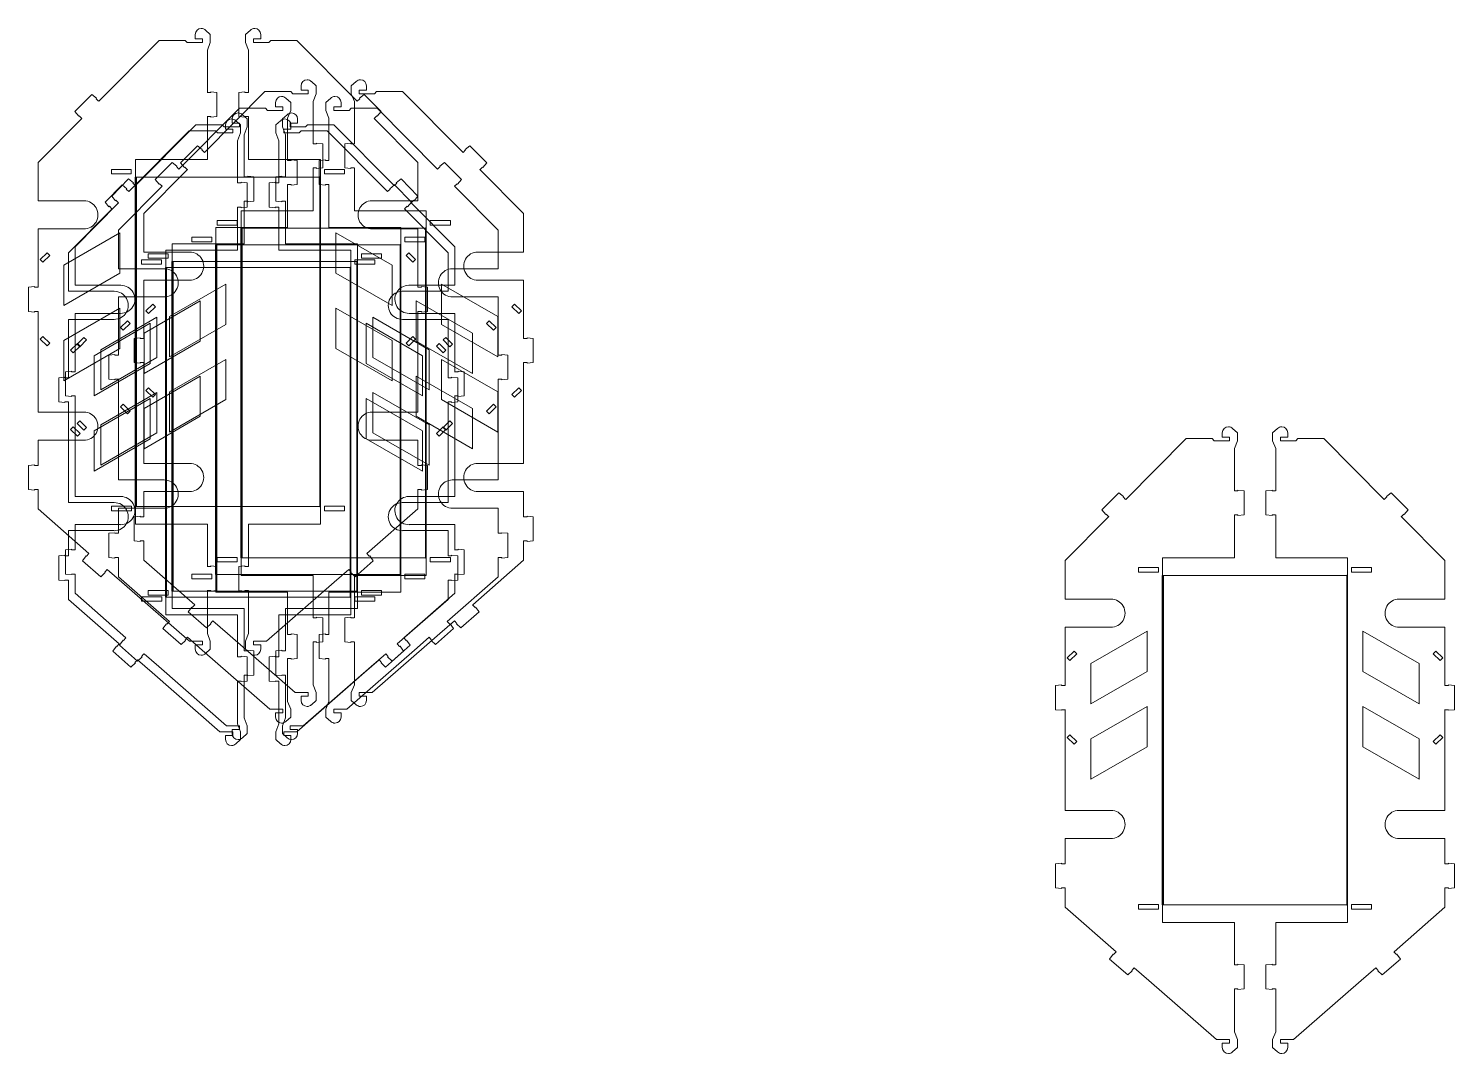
# Model space of a CAD drawing. Header units: inches. Extents: x 6 to 1484, y 9 to 192.
# Drawn here: x 1469.87 to 1483.83, y 182.36 to 192.38 of the extents above.
import ezdxf

# ---------------------------------------------------------------- set-up
doc = ezdxf.new("R2010")
doc.units = ezdxf.units.IN
doc.header["$MEASUREMENT"] = 0
doc.layers.add('Flexures', color=1, linetype='Continuous')
doc.layers.add('Outlines', color=250, linetype='Continuous', lineweight=5)

# ---------------------------------------------------------------- blocks, each defined once
blk = doc.blocks.new('Tabs')
at = {"layer": 'Outlines'}
for p, q in [((-2.4, 3), (-1.5, 3)), ((-1.5, 3), (-1.5, 3.15)), ((-1.5, 3.15), (0, 3)), ((0, 3), (0, -3)), ((-2.4, -3), (-1.5, -3)), ((-1.5, -3), (-1.5, -3.15)), ((-1.5, -3.15), (0, -3))]:
    blk.add_line(p, q, dxfattribs=at)
blk = doc.blocks.new('*U12')
at = {"layer": 'Outlines'}
for p, q in [((-2.4, 3), (-1.5, 3)), ((-1.5, 3), (-1.5, 3.15)), ((-1.5, 3.15), (0, 3)), ((0, 3), (0, -3)), ((-2.4, -3), (-1.5, -3)), ((-1.5, -3), (-1.5, -3.15)), ((-1.5, -3.15), (0, -3))]:
    blk.add_line(p, q, dxfattribs=at)
blk = doc.blocks.new('Shorter Base')
at = {"layer": 'Flexures'}
for points in [[(1456.011, 174.669), (1456.017, 174.669), (1456.017, 171.445), (1456.011, 171.445)], [(1457.822, 174.669), (1457.816, 174.669), (1457.816, 171.445), (1457.822, 171.445)]]:
    blk.add_lwpolyline(points, close=True, dxfattribs=at)
at = {"layer": 'Outlines'}
for p, q in [((1456.744, 176.063), (1456.698, 176.105)), ((1457.089, 176.063), (1457.136, 176.105)), ((1456.498, 176.006), (1456.242, 176.006)), ((1456.518, 175.986), (1456.498, 176.006)), ((1456.518, 175.986), (1456.597, 175.986)), ((1456.518, 175.986), (1456.597, 175.986)), ((1456.518, 175.986), (1456.518, 175.986)), ((1456.597, 176.021), (1456.597, 176.063)), ((1456.597, 176.021), (1456.597, 176.063)), ((1456.668, 176.021), (1456.597, 176.021)), ((1456.668, 176.021), (1456.597, 176.021)), ((1456.597, 175.986), (1456.668, 175.986)), ((1456.597, 175.986), (1456.668, 175.986)), ((1456.668, 175.986), (1456.668, 176.021)), ((1456.668, 175.986), (1456.668, 176.021)), ((1456.744, 175.986), (1456.715, 175.909)), ((1456.744, 175.986), (1456.744, 176.063)), ((1457.089, 175.986), (1457.089, 176.063)), ((1457.089, 175.986), (1457.119, 175.909)), ((1457.166, 176.021), (1457.237, 176.021)), ((1457.166, 175.986), (1457.166, 176.021)), ((1457.166, 176.021), (1457.237, 176.021)), ((1457.166, 175.986), (1457.166, 176.021)), ((1457.237, 175.986), (1457.166, 175.986)), ((1457.237, 175.986), (1457.166, 175.986)), ((1457.237, 176.021), (1457.237, 176.063)), ((1457.237, 176.021), (1457.237, 176.063)), ((1457.316, 175.986), (1457.237, 175.986)), ((1457.316, 175.986), (1457.237, 175.986)), ((1457.316, 175.986), (1457.335, 176.006)), ((1457.316, 175.986), (1457.316, 175.986)), ((1457.335, 176.006), (1457.591, 176.006)), ((1456.715, 175.496), (1456.715, 175.909)), ((1457.119, 175.496), (1457.119, 175.909)), ((1456.715, 174.84), (1456.715, 175.26)), ((1457.119, 174.84), (1457.119, 175.26)), ((1455.06, 174.134), (1455.06, 173.689)), ((1458.774, 174.134), (1458.774, 173.689)), ((1455.311, 173.806), (1455.311, 173.412)), ((1455.311, 173.412), (1455.86, 173.729)), ((1458.523, 173.412), (1457.973, 173.729)), ((1458.523, 173.806), (1458.523, 173.412)), ((1455.06, 173.256), (1455.06, 172.585)), ((1458.774, 173.256), (1458.774, 172.585)), ((1455.311, 173.07), (1455.311, 172.676)), ((1458.523, 173.07), (1458.523, 172.676)), ((1455.311, 172.676), (1455.86, 172.993)), ((1458.523, 172.676), (1457.973, 172.993)), ((1455.06, 171.994), (1455.06, 171.848)), ((1458.774, 171.994), (1458.774, 171.848)), ((1455.06, 171.612), (1455.06, 171.455)), ((1458.774, 171.612), (1458.774, 171.455)), ((1455.06, 171.423), (1455.557, 170.987)), ((1458.774, 171.423), (1458.277, 170.987)), ((1456.715, 170.86), (1456.715, 171.273)), ((1457.119, 170.86), (1457.119, 171.273)), ((1455.735, 170.831), (1455.878, 170.706)), ((1458.099, 170.831), (1457.956, 170.706)), ((1456.715, 170.205), (1456.715, 170.624)), ((1457.119, 170.205), (1457.119, 170.624)), ((1456.538, 170.128), (1456.668, 170.128)), ((1456.538, 170.128), (1456.668, 170.128)), ((1456.668, 170.092), (1456.597, 170.092)), ((1456.597, 170.092), (1456.597, 170.051)), ((1456.668, 170.092), (1456.597, 170.092)), ((1456.597, 170.092), (1456.597, 170.051)), ((1456.668, 170.128), (1456.668, 170.092)), ((1456.668, 170.128), (1456.668, 170.092)), ((1456.744, 170.128), (1456.715, 170.205)), ((1456.744, 170.128), (1456.744, 170.051)), ((1457.089, 170.128), (1457.119, 170.205)), ((1457.089, 170.128), (1457.089, 170.051)), ((1457.296, 170.128), (1457.166, 170.128)), ((1457.166, 170.128), (1457.166, 170.092)), ((1457.296, 170.128), (1457.166, 170.128)), ((1457.166, 170.128), (1457.166, 170.092)), ((1457.166, 170.092), (1457.237, 170.092)), ((1457.166, 170.092), (1457.237, 170.092)), ((1457.237, 170.092), (1457.237, 170.051)), ((1457.237, 170.092), (1457.237, 170.051)), ((1456.744, 170.051), (1456.698, 170.009)), ((1457.089, 170.051), (1457.136, 170.009))]:
    blk.add_line(p, q, dxfattribs=at)
at = {"layer": 'Outlines', "lineweight": 0}
for p, q in [((1456.242, 176.006), (1455.652, 175.411)), ((1457.591, 176.006), (1458.182, 175.411)), ((1455.486, 175.243), (1455.06, 174.813)), ((1458.348, 175.243), (1458.774, 174.813)), ((1456.011, 174.84), (1456.011, 174.669)), ((1456.715, 174.84), (1456.011, 174.84)), ((1457.119, 174.84), (1457.822, 174.84)), ((1457.822, 174.84), (1457.822, 174.669)), ((1455.06, 174.813), (1455.06, 174.437)), ((1458.774, 174.813), (1458.774, 174.437)), ((1456.011, 174.669), (1457.822, 174.669)), ((1455.311, 173.806), (1455.86, 174.123)), ((1455.86, 174.123), (1455.86, 173.729)), ((1458.523, 173.806), (1457.973, 174.123)), ((1457.973, 174.123), (1457.973, 173.729)), ((1455.311, 173.07), (1455.86, 173.387)), ((1455.86, 173.387), (1455.86, 172.993)), ((1458.523, 173.07), (1457.973, 173.387)), ((1457.973, 173.387), (1457.973, 172.993)), ((1455.06, 171.455), (1455.06, 171.423)), ((1456.011, 171.445), (1456.011, 171.273)), ((1456.011, 171.445), (1457.822, 171.445)), ((1457.822, 171.445), (1457.822, 171.273)), ((1458.774, 171.455), (1458.774, 171.423)), ((1456.715, 171.273), (1456.011, 171.273)), ((1457.119, 171.273), (1457.822, 171.273)), ((1455.878, 170.706), (1456.541, 170.128)), ((1457.956, 170.706), (1457.293, 170.128))]:
    blk.add_line(p, q, dxfattribs=at)
for points in [[(1455.776, 174.744), (1455.971, 174.744), (1455.971, 174.7), (1455.776, 174.7)], [(1458.058, 174.744), (1457.862, 174.744), (1457.862, 174.7), (1458.058, 174.7)], [(1455.776, 171.449), (1455.972, 171.449), (1455.972, 171.405), (1455.776, 171.405)], [(1458.058, 171.449), (1457.862, 171.449), (1457.862, 171.405), (1458.058, 171.405)]]:
    blk.add_lwpolyline(points, close=True, dxfattribs=at)
at = {"layer": 'Outlines'}
for points in [[(1455.508, 174.437), (1455.06, 174.437)], [(1458.326, 174.437), (1458.774, 174.437)], [(1455.06, 173.591), (1455.06, 174.161)], [(1455.505, 174.161), (1455.06, 174.161)], [(1458.328, 174.161), (1458.774, 174.161)], [(1458.774, 173.591), (1458.774, 174.161)], [(1455.06, 173.689), (1455.06, 173.591)], [(1458.774, 173.689), (1458.774, 173.591)], [(1455.06, 173.355), (1455.06, 173.256)], [(1455.06, 172.585), (1455.06, 173.355)], [(1458.774, 173.355), (1458.774, 173.256)], [(1458.774, 172.585), (1458.774, 173.355)], [(1455.06, 172.585), (1455.06, 172.37)], [(1458.774, 172.585), (1458.774, 172.37)], [(1455.508, 172.37), (1455.06, 172.37)], [(1458.326, 172.37), (1458.774, 172.37)], [(1455.505, 172.095), (1455.06, 172.095)], [(1455.06, 172.095), (1455.06, 171.994)], [(1458.328, 172.095), (1458.774, 172.095)], [(1458.774, 172.095), (1458.774, 171.994)], [(1455.06, 171.848), (1455.06, 171.994)], [(1458.774, 171.848), (1458.774, 171.994)], [(1455.06, 171.455), (1455.06, 171.612)], [(1458.774, 171.455), (1458.774, 171.612)]]:
    blk.add_lwpolyline(points, dxfattribs=at)
for points in [[(1455.106, 173.835), (1455.08, 173.861), (1455.147, 173.927), (1455.173, 173.901)], [(1458.727, 173.835), (1458.753, 173.861), (1458.686, 173.927), (1458.661, 173.901)], [(1455.106, 173.11), (1455.08, 173.084), (1455.147, 173.018), (1455.173, 173.044)], [(1458.727, 173.11), (1458.753, 173.084), (1458.686, 173.018), (1458.661, 173.044)]]:
    blk.add_lwpolyline(points, close=True, dxfattribs=at)
for centre, radius, start, end in [((1456.656, 176.063), 0.0591, 90, 180), ((1456.656, 176.063), 0.0591, 45, 90), ((1457.178, 176.063), 0.0591, 90, 135), ((1457.178, 176.063), 0.0591, 0, 90), ((1455.507, 174.299), 0.138, 269.397, 89.412), ((1458.327, 174.299), 0.138, 90.588, 270.603), ((1455.507, 172.232), 0.138, 269.397, 89.412), ((1458.327, 172.232), 0.138, 90.588, 270.603), ((1456.656, 170.051), 0.0591, 180, 270), ((1456.656, 170.051), 0.0591, 270, 315), ((1457.178, 170.051), 0.0591, 225, 270), ((1457.178, 170.051), 0.0591, 270, 0)]:
    blk.add_arc(centre, radius, start, end, dxfattribs=at)
for name, p, xscale, yscale, zscale, rotation in [('*U12', (1455.501, 175.393), -0.03937, 0.03937, 0.03937, 315.420835996914), ('Tabs', (1457.024, 175.378), -0.03937, 0.03937, 0.03937, 3.961674188701636e-07), ('*U12', (1458.332, 175.393), 0.03937, 0.03937, 0.03937, 44.57916439925346), ('Tabs', (1454.965, 173.473), 0.03937, 0.03937, 0.03937, 180), ('Tabs', (1458.868, 173.473), -0.03937, 0.03937, 0.03937, 180), ('Tabs', (1454.965, 171.73), 0.03937, 0.03937, 0.03937, 180), ('Tabs', (1458.868, 171.73), -0.03937, 0.03937, 0.03937, 180), ('Tabs', (1455.583, 170.838), 0.03936999999999998, 0.03936999999999998, 0.03936999999999998, 228.6600738505128), ('Tabs', (1458.25, 170.838), -0.03936999999999998, 0.03936999999999998, 0.03936999999999998, 131.3399265456546), ('Tabs', (1457.024, 170.742), -0.03937, 0.03937, 0.03937, 3.961674188701636e-07)]:
    blk.add_blockref(name, p, dxfattribs=dict(at, xscale=xscale, yscale=yscale, zscale=zscale, rotation=rotation))
at = {"layer": 'Outlines', "xscale": 0.03937, "yscale": 0.03937, "zscale": 0.03937}
for p in [(1456.809, 175.378), (1456.809, 170.742)]:
    blk.add_blockref('Tabs', p, dxfattribs=at)

msp = doc.modelspace()

# ---------------------------------------------------------------- linework, layer by layer
at = {"layer": 'Flexures'}
for points in [[(1471.70598, 190.26411), (1471.71188, 190.26411), (1471.71188, 187.03971), (1471.70598, 187.03971)], [(1473.517, 190.26411), (1473.51109, 190.26411), (1473.51109, 187.03971), (1473.517, 187.03971)]]:
    msp.add_lwpolyline(points, close=True, dxfattribs=at)
at = {"layer": 'Outlines'}
for p, q in [((1472.43903, 191.65781), (1472.3922, 191.69956)), ((1472.78395, 191.65781), (1472.83078, 191.69956)), ((1472.19296, 191.60072), (1471.93706, 191.60072)), ((1472.21265, 191.58103), (1472.19296, 191.60072)), ((1472.21265, 191.58103), (1472.29139, 191.58103)), ((1472.21265, 191.58103), (1472.29139, 191.58103)), ((1472.21265, 191.58103), (1472.21265, 191.58103)), ((1472.29139, 191.61647), (1472.29139, 191.65781)), ((1472.29139, 191.61647), (1472.29139, 191.65781)), ((1472.36225, 191.61647), (1472.29139, 191.61647)), ((1472.36225, 191.61647), (1472.29139, 191.61647)), ((1472.29139, 191.58103), (1472.36225, 191.58103)), ((1472.29139, 191.58103), (1472.36225, 191.58103)), ((1472.36225, 191.58103), (1472.36225, 191.61647)), ((1472.36225, 191.58103), (1472.36225, 191.61647)), ((1472.43903, 191.58103), (1472.4095, 191.50426)), ((1472.43903, 191.58103), (1472.43903, 191.65781)), ((1472.78395, 191.58103), (1472.78395, 191.65781)), ((1472.78395, 191.58103), (1472.81348, 191.50426)), ((1472.86072, 191.61647), (1472.93159, 191.61647)), ((1472.86072, 191.58103), (1472.86072, 191.61647)), ((1472.86072, 191.61647), (1472.93159, 191.61647)), ((1472.86072, 191.58103), (1472.86072, 191.61647)), ((1472.93159, 191.58103), (1472.86072, 191.58103)), ((1472.93159, 191.58103), (1472.86072, 191.58103)), ((1472.93159, 191.61647), (1472.93159, 191.65781)), ((1472.93159, 191.61647), (1472.93159, 191.65781)), ((1473.01033, 191.58103), (1472.93159, 191.58103)), ((1473.01033, 191.58103), (1472.93159, 191.58103)), ((1473.01033, 191.58103), (1473.03001, 191.60072)), ((1473.01033, 191.58103), (1473.01033, 191.58103)), ((1473.03001, 191.60072), (1473.28592, 191.60072)), ((1472.4095, 191.09088), (1472.4095, 191.50426)), ((1472.81348, 191.09088), (1472.81348, 191.50426)), ((1472.4095, 190.43537), (1472.4095, 190.85466)), ((1472.81348, 190.43537), (1472.81348, 190.85466)), ((1470.75448, 189.72859), (1470.75448, 189.28402)), ((1474.4685, 189.72859), (1474.4685, 189.28402)), ((1471.00566, 189.40091), (1471.00566, 189.00721)), ((1471.00566, 189.00721), (1471.55494, 189.32433)), ((1474.21731, 189.00721), (1473.66804, 189.32433)), ((1474.21731, 189.40091), (1474.21731, 189.00721)), ((1470.75448, 188.85095), (1470.75448, 188.18)), ((1474.4685, 188.85095), (1474.4685, 188.18)), ((1471.00566, 188.66488), (1471.00566, 188.27118)), ((1474.21731, 188.66488), (1474.21731, 188.27118)), ((1471.00566, 188.27118), (1471.55494, 188.5883)), ((1474.21731, 188.27118), (1473.66804, 188.5883)), ((1470.75448, 187.58945), (1470.75448, 187.44343)), ((1474.4685, 187.58945), (1474.4685, 187.44343)), ((1470.75448, 187.20721), (1470.75448, 187.04977)), ((1474.4685, 187.20721), (1474.4685, 187.04977)), ((1470.75448, 187.01827), (1471.25181, 186.58231)), ((1474.4685, 187.01827), (1473.97117, 186.58231)), ((1472.4095, 186.45506), (1472.4095, 186.86845)), ((1472.81348, 186.45506), (1472.81348, 186.86845)), ((1471.42916, 186.42628), (1471.57251, 186.30119)), ((1473.79381, 186.42628), (1473.65047, 186.30119)), ((1472.4095, 185.79955), (1472.4095, 186.21884)), ((1472.81348, 185.79955), (1472.81348, 186.21884)), ((1472.23233, 185.72278), (1472.36225, 185.72278)), ((1472.23233, 185.72278), (1472.36225, 185.72278)), ((1472.36225, 185.72278), (1472.36225, 185.68735)), ((1472.36225, 185.72278), (1472.36225, 185.68735)), ((1472.43903, 185.72278), (1472.4095, 185.79955)), ((1472.43903, 185.72278), (1472.43903, 185.64601)), ((1472.78395, 185.72278), (1472.81348, 185.79955)), ((1472.78395, 185.72278), (1472.78395, 185.64601)), ((1472.99064, 185.72278), (1472.86072, 185.72278)), ((1472.86072, 185.72278), (1472.86072, 185.68735)), ((1472.99064, 185.72278), (1472.86072, 185.72278)), ((1472.86072, 185.72278), (1472.86072, 185.68735)), ((1472.36225, 185.68735), (1472.29139, 185.68735)), ((1472.29139, 185.68735), (1472.29139, 185.64601)), ((1472.36225, 185.68735), (1472.29139, 185.68735)), ((1472.29139, 185.68735), (1472.29139, 185.64601)), ((1472.43903, 185.64601), (1472.3922, 185.60425)), ((1472.78395, 185.64601), (1472.83078, 185.60425)), ((1472.86072, 185.68735), (1472.93159, 185.68735)), ((1472.86072, 185.68735), (1472.93159, 185.68735)), ((1472.93159, 185.68735), (1472.93159, 185.64601)), ((1472.93159, 185.68735), (1472.93159, 185.64601))]:
    msp.add_line(p, q, dxfattribs=at)
at = {"layer": 'Outlines', "lineweight": 0}
for p, q in [((1471.93706, 191.60072), (1471.3463, 191.00595)), ((1473.28592, 191.60072), (1473.87668, 191.00595)), ((1471.1805, 190.8377), (1470.75448, 190.40804)), ((1474.04248, 190.8377), (1474.4685, 190.40804)), ((1470.75448, 190.40804), (1470.75448, 190.03204)), ((1471.70598, 190.43537), (1471.70598, 190.26411)), ((1472.4095, 190.43537), (1471.70598, 190.43537)), ((1472.81348, 190.43537), (1473.517, 190.43537)), ((1473.517, 190.43537), (1473.517, 190.26411)), ((1474.4685, 190.40804), (1474.4685, 190.03204)), ((1471.70598, 190.26411), (1473.517, 190.26411)), ((1471.00566, 189.40091), (1471.55494, 189.71803)), ((1471.55494, 189.71803), (1471.55494, 189.32433)), ((1474.21731, 189.40091), (1473.66804, 189.71803)), ((1473.66804, 189.71803), (1473.66804, 189.32433)), ((1471.00566, 188.66488), (1471.55494, 188.982)), ((1471.55494, 188.982), (1471.55494, 188.5883)), ((1474.21731, 188.66488), (1473.66804, 188.982)), ((1473.66804, 188.982), (1473.66804, 188.5883)), ((1470.75448, 187.04977), (1470.75448, 187.01827)), ((1471.70598, 187.03971), (1471.70598, 186.86845)), ((1471.70598, 187.03971), (1473.517, 187.03971)), ((1473.517, 187.03971), (1473.517, 186.86845)), ((1474.4685, 187.04977), (1474.4685, 187.01827)), ((1472.4095, 186.86845), (1471.70598, 186.86845)), ((1472.81348, 186.86845), (1473.517, 186.86845)), ((1471.57251, 186.30119), (1472.23528, 185.72278)), ((1473.65047, 186.30119), (1472.9877, 185.72278))]:
    msp.add_line(p, q, dxfattribs=at)
for points in [[(1471.47027, 190.3389), (1471.66613, 190.3389), (1471.66613, 190.29517), (1471.47027, 190.29517)], [(1473.75271, 190.3389), (1473.55685, 190.3389), (1473.55685, 190.29517), (1473.75271, 190.29517)], [(1471.47027, 187.04363), (1471.66665, 187.04363), (1471.66665, 186.99994), (1471.47027, 186.99994)], [(1473.75271, 187.04363), (1473.55633, 187.04363), (1473.55633, 186.99994), (1473.75271, 186.99994)]]:
    msp.add_lwpolyline(points, close=True, dxfattribs=at)
at = {"layer": 'Outlines'}
for points in [[(1471.20275, 190.03204), (1470.75448, 190.03204)], [(1474.02023, 190.03204), (1474.4685, 190.03204)], [(1470.75448, 189.18629), (1470.75448, 189.75647)], [(1471.19988, 189.75647), (1470.75448, 189.75647)], [(1474.0231, 189.75647), (1474.4685, 189.75647)], [(1474.4685, 189.18629), (1474.4685, 189.75647)], [(1470.75448, 189.28402), (1470.75448, 189.18629)], [(1474.4685, 189.28402), (1474.4685, 189.18629)], [(1470.75448, 188.95007), (1470.75448, 188.85095)], [(1470.75448, 188.18), (1470.75448, 188.95007)], [(1474.4685, 188.95007), (1474.4685, 188.85095)], [(1474.4685, 188.18), (1474.4685, 188.95007)], [(1470.75448, 188.18), (1470.75448, 187.96511)], [(1474.4685, 188.18), (1474.4685, 187.96511)], [(1471.20275, 187.96511), (1470.75448, 187.96511)], [(1474.02023, 187.96511), (1474.4685, 187.96511)], [(1471.19988, 187.68954), (1470.75448, 187.68954)], [(1470.75448, 187.68954), (1470.75448, 187.58945)], [(1474.0231, 187.68954), (1474.4685, 187.68954)], [(1474.4685, 187.68954), (1474.4685, 187.58945)], [(1470.75448, 187.44343), (1470.75448, 187.58945)], [(1474.4685, 187.44343), (1474.4685, 187.58945)], [(1470.75448, 187.04977), (1470.75448, 187.20721)], [(1474.4685, 187.04977), (1474.4685, 187.20721)]]:
    msp.add_lwpolyline(points, dxfattribs=at)
for points in [[(1470.80099, 189.42963), (1470.7751, 189.45553), (1470.84191, 189.52234), (1470.8678, 189.49644)], [(1474.42199, 189.42963), (1474.44788, 189.45553), (1474.38106, 189.52234), (1474.35518, 189.49644)], [(1470.80099, 188.70533), (1470.77509, 188.67945), (1470.8419, 188.61264), (1470.86781, 188.63851)], [(1474.42198, 188.70533), (1474.44789, 188.67945), (1474.38107, 188.61264), (1474.35517, 188.63851)]]:
    msp.add_lwpolyline(points, close=True, dxfattribs=at)
for centre, radius, start, end in [((1472.35044, 191.65781), 0.05906, 90, 180), ((1472.35044, 191.65781), 0.05906, 45, 90), ((1472.87253, 191.65781), 0.05906, 90, 135), ((1472.87253, 191.65781), 0.05906, 0, 90), ((1471.20133, 189.89425), 0.1378, 269.39702, 89.412026), ((1474.02165, 189.89425), 0.1378, 90.587974, 270.60298), ((1471.20133, 187.82732), 0.1378, 269.39702, 89.412026), ((1474.02165, 187.82732), 0.1378, 90.587974, 270.60298), ((1472.35044, 185.64601), 0.05906, 180, 270), ((1472.35044, 185.64601), 0.05906, 270, 315), ((1472.87253, 185.64601), 0.05906, 225, 270), ((1472.87253, 185.64601), 0.05906, 270, 0)]:
    msp.add_arc(centre, radius, start, end, dxfattribs=at)

# ---------------------------------------------------------------- block references
at = {"layer": 'Defpoints', "lineweight": 0}
for p in [(15.9432, 15.75804), (15.26955, 15.43359), (24.95729, 12.36357)]:
    msp.add_blockref('Shorter Base', p, dxfattribs=at)
at = {"layer": 'Outlines', "lineweight": 0}
for p in [(14.90866, 16.2594), (15.20498, 15.37477)]:
    msp.add_blockref('Shorter Base', p, dxfattribs=at)
at = {"layer": 'Outlines'}
for name, p, xscale, yscale, zscale, rotation in [('*U12', (1471.1961, 190.98814), -0.03937, 0.03937, 0.03937, 315.420835996914), ('Tabs', (1472.71899, 190.97277), -0.03937, 0.03937, 0.03937, 3.961674188701636e-07), ('*U12', (1474.02688, 190.98814), 0.03937, 0.03937, 0.03937, 44.57916439925346), ('Tabs', (1470.65999, 189.06818), 0.03937, 0.03937, 0.03937, 180), ('Tabs', (1474.56298, 189.06818), -0.03937, 0.03937, 0.03937, 180), ('Tabs', (1470.65999, 187.32532), 0.03937, 0.03937, 0.03937, 180), ('Tabs', (1474.56298, 187.32532), -0.03937, 0.03937, 0.03937, 180), ('Tabs', (1471.27807, 186.43335), 0.03936999999999998, 0.03936999999999998, 0.03936999999999998, 228.6600738505128), ('Tabs', (1473.9449, 186.43335), -0.03936999999999998, 0.03936999999999998, 0.03936999999999998, 131.3399265456546), ('Tabs', (1472.71899, 186.33695), -0.03937, 0.03937, 0.03937, 3.961674188701636e-07)]:
    msp.add_blockref(name, p, dxfattribs=dict(at, xscale=xscale, yscale=yscale, zscale=zscale, rotation=rotation))
at = {"layer": 'Outlines', "xscale": 0.03937, "yscale": 0.03937, "zscale": 0.03937}
for p in [(1472.50399, 190.97277), (1472.50399, 186.33695)]:
    msp.add_blockref('Tabs', p, dxfattribs=at)

doc.saveas('drawing.dxf')
